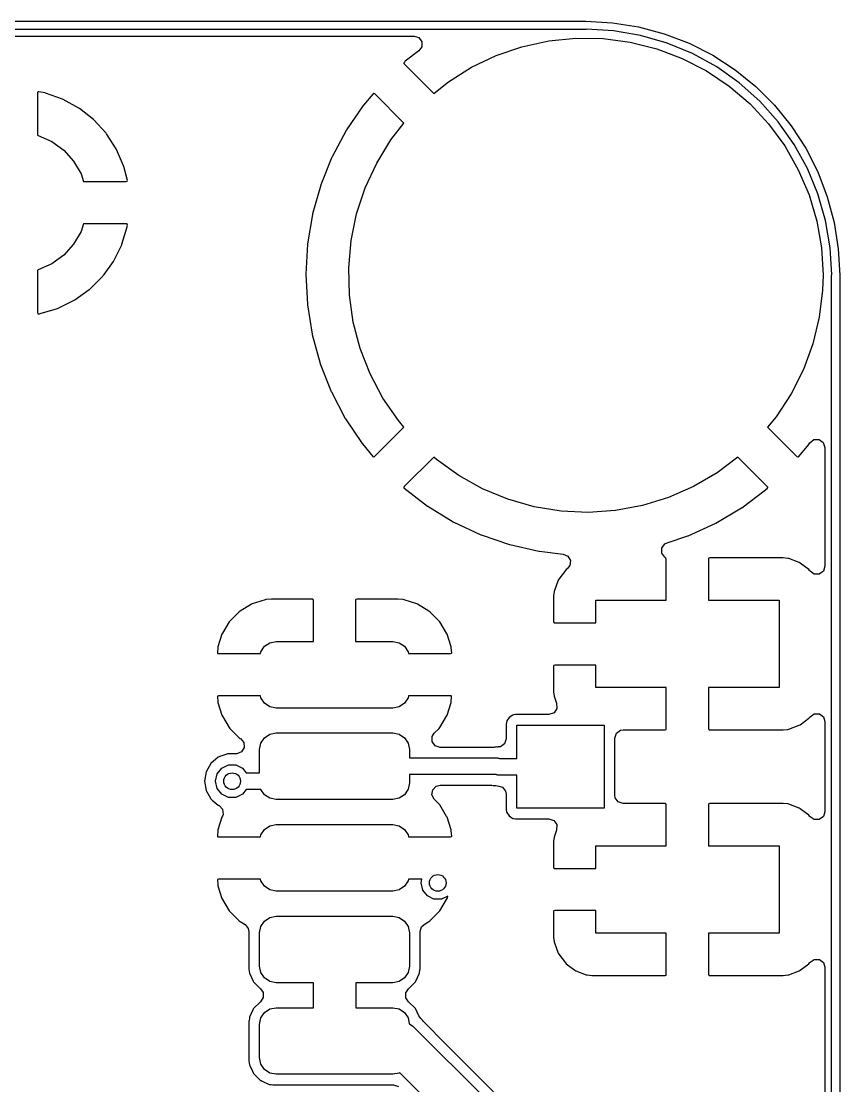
# Model space of a CAD drawing. Extents: x 3.59 to 5.68, y -3.55 to -1.66.
# Drawn here: x 5.289 to 5.676, y -2.16 to -1.656 of the extents above; entities that cross this region are included whole.
import ezdxf

# ---------------------------------------------------------------- set-up
doc = ezdxf.new("R2010")
doc.units = 0
doc.header["$MEASUREMENT"] = 0
doc.layers.add('BLACK', color=7, linetype='CONTINUOUS')

msp = doc.modelspace()

# ---------------------------------------------------------------- linework, layer by layer
at = {"layer": 'BLACK', "linetype": 'CONTINUOUS'}
for p, q in [((3.70556, -1.65635), (5.55596, -1.65635)), ((5.55596, -1.66029), (3.70556, -1.66029)), ((5.55596, -1.65635), (5.56851, -1.65701)), ((5.55635, -1.66013), (5.55596, -1.66029)), ((5.56898, -1.66084), (5.55635, -1.66013)), ((5.56851, -1.65701), (5.58092, -1.65898)), ((5.58184, -1.66302), (5.56898, -1.66084)), ((5.58092, -1.65898), (5.59307, -1.66223)), ((3.78682, -1.66334), (5.47471, -1.66334)), ((5.47471, -1.66334), (5.477, -1.66408)), ((5.477, -1.66408), (5.47841, -1.66603)), ((5.47841, -1.66603), (5.47841, -1.66844)), ((5.52578, -1.66836), (5.5384, -1.66561)), ((5.5384, -1.66561), (5.55126, -1.66433)), ((5.55126, -1.66433), (5.56417, -1.66453)), ((5.56417, -1.66453), (5.57698, -1.66622)), ((5.59438, -1.66663), (5.58184, -1.66302)), ((5.59307, -1.66223), (5.6048, -1.66673)), ((5.47706, -1.67035), (5.47058, -1.67524)), ((5.47841, -1.66844), (5.47706, -1.67035)), ((5.51356, -1.67255), (5.52578, -1.66836)), ((5.57698, -1.66622), (5.58951, -1.66936)), ((5.58951, -1.66936), (5.60159, -1.67393)), ((5.60643, -1.67162), (5.59438, -1.66663)), ((5.6048, -1.66673), (5.616, -1.67244)), ((5.47016, -1.67562), (5.46991, -1.67608)), ((5.46991, -1.67608), (5.46993, -1.67626)), ((5.47042, -1.67538), (5.47016, -1.67562)), ((5.47058, -1.67524), (5.47042, -1.67538)), ((5.5019, -1.67811), (5.51356, -1.67255)), ((5.60159, -1.67393), (5.61307, -1.67985)), ((5.61785, -1.67793), (5.60643, -1.67162)), ((5.616, -1.67244), (5.62654, -1.67928)), ((5.46993, -1.67626), (5.46995, -1.67628)), ((5.46995, -1.67628), (5.48412, -1.69045)), ((5.49096, -1.68497), (5.5019, -1.67811)), ((5.61307, -1.67985), (5.6238, -1.68706)), ((5.62849, -1.68548), (5.61785, -1.67793)), ((5.62654, -1.67928), (5.63631, -1.68719)), ((5.48412, -1.69045), (5.49096, -1.68497)), ((5.63821, -1.69418), (5.62849, -1.68548)), ((5.29672, -1.6898), (5.29665, -1.69008)), ((5.29665, -1.69008), (5.29665, -1.71023)), ((5.29674, -1.68978), (5.29672, -1.6898)), ((5.29726, -1.68971), (5.29674, -1.68978)), ((5.3002, -1.69023), (5.29726, -1.68971)), ((5.3005, -1.69032), (5.3002, -1.69023)), ((5.30849, -1.69314), (5.3005, -1.69032)), ((5.45542, -1.69058), (5.45085, -1.69594)), ((5.45551, -1.69051), (5.45542, -1.69058)), ((5.45564, -1.69049), (5.45551, -1.69051)), ((5.45611, -1.69072), (5.45564, -1.69049)), ((5.46995, -1.70457), (5.45611, -1.69072)), ((5.6238, -1.68706), (5.63362, -1.69545)), ((5.63631, -1.68719), (5.6452, -1.69608)), ((5.30878, -1.69327), (5.30849, -1.69314)), ((5.3162, -1.69737), (5.30878, -1.69327)), ((5.45072, -1.6961), (5.44277, -1.70776)), ((5.45085, -1.69594), (5.45072, -1.6961)), ((5.63362, -1.69545), (5.64241, -1.70491)), ((5.64691, -1.7039), (5.63821, -1.69418)), ((5.6452, -1.69608), (5.65311, -1.70585)), ((5.31646, -1.69754), (5.3162, -1.69737)), ((5.32311, -1.7028), (5.31646, -1.69754)), ((5.32335, -1.70301), (5.32311, -1.7028)), ((5.32905, -1.70928), (5.32335, -1.70301)), ((5.46382, -1.7124), (5.46995, -1.70457)), ((5.64241, -1.70491), (5.65006, -1.71532)), ((5.65445, -1.71454), (5.64691, -1.7039)), ((5.65311, -1.70585), (5.65995, -1.71639)), ((5.29665, -1.71023), (5.29699, -1.7103)), ((5.29699, -1.7103), (5.30338, -1.71315)), ((5.32924, -1.70953), (5.32905, -1.70928)), ((5.33384, -1.71664), (5.32924, -1.70953)), ((5.44266, -1.70794), (5.43601, -1.72039)), ((5.44277, -1.70776), (5.44266, -1.70794)), ((5.30338, -1.71315), (5.30904, -1.71726)), ((5.45707, -1.72341), (5.46382, -1.7124)), ((5.65006, -1.71532), (5.65646, -1.72654)), ((5.66076, -1.72596), (5.65445, -1.71454)), ((5.65995, -1.71639), (5.66566, -1.72759)), ((5.30904, -1.71726), (5.31372, -1.72246)), ((5.33399, -1.71693), (5.33384, -1.71664)), ((5.33737, -1.72469), (5.33399, -1.71693)), ((5.43592, -1.72058), (5.43066, -1.73367)), ((5.43601, -1.72039), (5.43592, -1.72058)), ((5.31372, -1.72246), (5.31722, -1.72852)), ((5.33747, -1.725), (5.33737, -1.72469)), ((5.33913, -1.7316), (5.33747, -1.725)), ((5.45163, -1.73513), (5.45707, -1.72341)), ((5.65646, -1.72654), (5.66153, -1.73843)), ((5.66576, -1.73801), (5.66076, -1.72596)), ((5.31722, -1.72852), (5.31839, -1.73213)), ((5.33912, -1.73198), (5.33913, -1.7316)), ((5.66566, -1.72759), (5.67016, -1.73932)), ((5.31839, -1.73213), (5.33865, -1.73213)), ((5.33865, -1.73213), (5.33912, -1.73198)), ((5.43059, -1.73387), (5.42677, -1.74745)), ((5.43066, -1.73367), (5.43059, -1.73387)), ((5.44758, -1.74739), (5.45163, -1.73513)), ((5.66153, -1.73843), (5.6652, -1.75081)), ((5.66937, -1.75055), (5.66576, -1.73801)), ((5.67016, -1.73932), (5.67341, -1.75146)), ((5.42673, -1.74765), (5.4244, -1.76157)), ((5.42677, -1.74745), (5.42673, -1.74765)), ((5.44496, -1.76004), (5.44758, -1.74739)), ((5.6652, -1.75081), (5.66742, -1.76354)), ((5.67155, -1.76341), (5.66937, -1.75055)), ((5.67341, -1.75146), (5.67538, -1.76388)), ((5.31722, -1.75574), (5.31372, -1.7618)), ((5.31839, -1.75213), (5.31722, -1.75574)), ((5.33883, -1.75213), (5.31839, -1.75213)), ((5.33658, -1.76173), (5.33904, -1.75362)), ((5.33903, -1.75218), (5.33883, -1.75213)), ((5.33909, -1.75223), (5.33903, -1.75218)), ((5.33904, -1.75362), (5.33911, -1.75331)), ((5.33918, -1.75274), (5.33909, -1.75223)), ((5.33911, -1.75331), (5.33918, -1.75274)), ((5.31372, -1.7618), (5.30904, -1.767)), ((5.33646, -1.76202), (5.33658, -1.76173)), ((5.42438, -1.76178), (5.42356, -1.77587)), ((5.4244, -1.76157), (5.42438, -1.76178)), ((5.44381, -1.77291), (5.44496, -1.76004)), ((5.33271, -1.76962), (5.33646, -1.76202)), ((5.66742, -1.76354), (5.66816, -1.77643)), ((5.67226, -1.77604), (5.67155, -1.76341)), ((5.67538, -1.76388), (5.67604, -1.77643)), ((5.30338, -1.77111), (5.29699, -1.77396)), ((5.30904, -1.767), (5.30338, -1.77111)), ((5.3281, -1.77608), (5.33254, -1.76989)), ((5.33254, -1.76989), (5.33271, -1.76962)), ((5.29699, -1.77396), (5.29665, -1.77403)), ((5.29665, -1.77403), (5.29665, -1.79414)), ((5.32739, -1.77701), (5.3276, -1.77677)), ((5.3276, -1.77677), (5.3281, -1.77608)), ((5.42356, -1.77587), (5.42356, -1.77608)), ((5.42356, -1.77608), (5.42428, -1.79017)), ((5.44415, -1.78582), (5.44381, -1.77291)), ((5.66816, -1.77643), (5.66794, -1.78348)), ((5.6721, -1.77643), (5.67226, -1.77604)), ((5.6721, -3.42997), (5.6721, -1.77643)), ((5.67604, -1.77643), (5.67604, -1.77643)), ((5.67604, -1.77643), (5.67604, -3.42997)), ((5.32139, -1.78299), (5.32739, -1.77701)), ((5.31425, -1.78812), (5.32115, -1.7832)), ((5.32115, -1.7832), (5.32139, -1.78299)), ((5.44597, -1.79861), (5.44415, -1.78582)), ((5.66794, -1.78348), (5.66639, -1.7963)), ((5.30607, -1.79213), (5.30637, -1.79201)), ((5.30637, -1.79201), (5.31398, -1.78828)), ((5.31398, -1.78828), (5.31425, -1.78812)), ((5.42428, -1.79017), (5.4243, -1.79038)), ((5.4243, -1.79038), (5.42653, -1.80431)), ((5.29665, -1.79414), (5.29681, -1.79464)), ((5.29681, -1.79464), (5.29687, -1.79468)), ((5.29687, -1.79468), (5.29708, -1.7947)), ((5.29708, -1.7947), (5.29765, -1.79463)), ((5.29765, -1.79463), (5.29796, -1.79456)), ((5.29796, -1.79456), (5.30607, -1.79213)), ((5.66639, -1.7963), (5.66337, -1.80886)), ((5.44924, -1.81111), (5.44597, -1.79861)), ((5.42653, -1.80431), (5.42658, -1.80451)), ((5.42658, -1.80451), (5.4303, -1.81812)), ((5.45394, -1.82314), (5.44924, -1.81111)), ((5.66337, -1.80886), (5.65893, -1.82099)), ((5.4303, -1.81812), (5.43037, -1.81832)), ((5.43037, -1.81832), (5.43554, -1.83145)), ((5.65893, -1.82099), (5.65313, -1.83254)), ((5.45998, -1.83456), (5.45394, -1.82314)), ((5.43554, -1.83145), (5.43562, -1.83164)), ((5.43562, -1.83164), (5.44218, -1.84413)), ((5.4673, -1.8452), (5.45998, -1.83456)), ((5.65313, -1.83254), (5.64604, -1.84333)), ((5.44218, -1.84413), (5.44229, -1.84431)), ((5.44229, -1.84431), (5.45016, -1.85603)), ((5.46997, -1.84827), (5.4673, -1.8452)), ((5.64604, -1.84333), (5.64192, -1.84825)), ((5.45594, -1.86231), (5.46997, -1.84827)), ((5.64192, -1.84825), (5.65581, -1.86214)), ((5.45016, -1.85603), (5.45029, -1.85619)), ((5.45029, -1.85619), (5.45527, -1.86211)), ((5.65649, -1.86229), (5.66079, -1.8573)), ((5.66079, -1.8573), (5.66092, -1.85713)), ((5.66092, -1.85713), (5.66194, -1.85564)), ((5.66194, -1.85564), (5.66385, -1.85417)), ((5.66385, -1.85417), (5.66626, -1.85411)), ((5.66626, -1.85411), (5.66824, -1.85547)), ((5.66824, -1.85547), (5.66905, -1.85785)), ((5.45527, -1.86211), (5.45571, -1.86239)), ((5.45571, -1.86239), (5.45583, -1.86238)), ((5.45583, -1.86238), (5.45594, -1.86231)), ((5.48406, -1.86247), (5.47012, -1.87641)), ((5.48534, -1.86363), (5.48406, -1.86247)), ((5.65581, -1.86214), (5.65627, -1.86238)), ((5.65627, -1.86238), (5.6564, -1.86236)), ((5.6564, -1.86236), (5.65649, -1.86229)), ((5.66905, -1.85785), (5.66905, -1.91403)), ((5.49583, -1.87117), (5.48534, -1.86363)), ((5.62789, -1.86251), (5.61805, -1.86989)), ((5.64195, -1.87656), (5.62789, -1.86251)), ((5.50712, -1.87745), (5.49583, -1.87117)), ((5.61805, -1.86989), (5.6069, -1.87641)), ((5.47012, -1.87641), (5.46988, -1.87688)), ((5.46988, -1.87688), (5.4699, -1.87704)), ((5.4699, -1.87704), (5.48107, -1.88561)), ((5.51906, -1.8824), (5.50712, -1.87745)), ((5.6069, -1.87641), (5.59507, -1.8816)), ((5.64114, -1.87778), (5.64173, -1.87723)), ((5.64173, -1.87723), (5.64199, -1.87677)), ((5.64197, -1.8766), (5.64195, -1.87656)), ((5.64199, -1.87677), (5.64197, -1.8766)), ((5.53148, -1.88594), (5.51906, -1.8824)), ((5.59507, -1.8816), (5.58272, -1.8854)), ((5.62969, -1.88639), (5.64098, -1.87792)), ((5.64098, -1.87792), (5.64114, -1.87778)), ((5.48107, -1.88561), (5.48125, -1.88573)), ((5.48125, -1.88573), (5.4933, -1.89306)), ((5.54423, -1.88802), (5.53148, -1.88594)), ((5.58272, -1.8854), (5.57002, -1.88775)), ((5.61739, -1.89371), (5.62952, -1.88651)), ((5.62952, -1.88651), (5.62969, -1.88639)), ((5.55713, -1.88863), (5.54423, -1.88802)), ((5.57002, -1.88775), (5.55713, -1.88863)), ((5.4933, -1.89306), (5.49349, -1.89316)), ((5.49349, -1.89316), (5.50626, -1.89915)), ((5.60436, -1.89966), (5.6172, -1.89381)), ((5.6172, -1.89381), (5.61739, -1.89371)), ((5.50626, -1.89915), (5.50646, -1.89923)), ((5.50646, -1.89923), (5.51981, -1.9038)), ((5.59438, -1.90297), (5.60417, -1.89974)), ((5.60417, -1.89974), (5.60436, -1.89966)), ((5.51981, -1.9038), (5.52001, -1.90385)), ((5.52001, -1.90385), (5.53377, -1.90695)), ((5.53377, -1.90695), (5.53398, -1.90699)), ((5.53398, -1.90699), (5.5453, -1.90828)), ((5.59189, -1.90547), (5.59331, -1.90352)), ((5.59189, -1.90788), (5.59189, -1.90547)), ((5.59331, -1.90352), (5.59438, -1.90297)), ((5.5453, -1.90828), (5.54749, -1.90928)), ((5.54749, -1.90928), (5.54868, -1.91138)), ((5.54868, -1.91138), (5.54841, -1.91377)), ((5.59331, -1.90983), (5.59189, -1.90788)), ((5.59388, -1.91024), (5.59331, -1.90983)), ((5.59404, -1.91074), (5.59388, -1.91024)), ((5.59404, -1.93012), (5.59404, -1.91074)), ((5.61416, -1.91028), (5.61404, -1.91045)), ((5.61404, -1.91045), (5.61404, -1.93012)), ((5.61466, -1.91012), (5.61416, -1.91028)), ((5.64913, -1.91012), (5.61466, -1.91012)), ((5.64934, -1.91013), (5.64913, -1.91012)), ((5.65144, -1.91036), (5.64934, -1.91013)), ((5.65191, -1.91047), (5.65144, -1.91036)), ((5.65679, -1.9123), (5.65191, -1.91047)), ((5.65727, -1.91257), (5.65679, -1.9123)), ((5.66141, -1.91567), (5.65727, -1.91257)), ((5.54628, -1.91606), (5.54318, -1.9202)), ((5.54667, -1.91567), (5.54628, -1.91606)), ((5.5472, -1.91527), (5.54667, -1.91567)), ((5.54841, -1.91377), (5.5472, -1.91527)), ((5.6618, -1.91606), (5.66141, -1.91567)), ((5.66203, -1.91637), (5.6618, -1.91606)), ((5.66395, -1.91774), (5.66203, -1.91637)), ((5.66636, -1.91774), (5.66395, -1.91774)), ((5.6683, -1.91632), (5.66636, -1.91774)), ((5.66905, -1.91403), (5.6683, -1.91632)), ((5.54291, -1.92068), (5.54108, -1.92555)), ((5.54318, -1.9202), (5.54291, -1.92068)), ((5.54097, -1.92603), (5.54074, -1.92812)), ((5.54108, -1.92555), (5.54097, -1.92603)), ((5.3978, -1.93201), (5.39243, -1.93527)), ((5.39822, -1.93182), (5.3978, -1.93201)), ((5.40424, -1.92994), (5.39822, -1.93182)), ((5.40464, -1.92986), (5.40424, -1.92994)), ((5.40723, -1.92962), (5.40464, -1.92986)), ((5.40741, -1.92961), (5.40723, -1.92962)), ((5.42679, -1.92961), (5.40741, -1.92961)), ((5.42695, -1.92973), (5.42679, -1.92961)), ((5.42711, -1.93023), (5.42695, -1.92973)), ((5.42711, -1.94961), (5.42711, -1.93023)), ((5.44723, -1.92977), (5.44711, -1.92993)), ((5.44711, -1.92993), (5.44711, -1.94961)), ((5.44773, -1.92961), (5.44723, -1.92977)), ((5.46681, -1.92961), (5.44773, -1.92961)), ((5.46699, -1.92962), (5.46681, -1.92961)), ((5.46958, -1.92986), (5.46699, -1.92962)), ((5.46998, -1.92994), (5.46958, -1.92986)), ((5.476, -1.93182), (5.46998, -1.92994)), ((5.47643, -1.93201), (5.476, -1.93182)), ((5.48179, -1.93527), (5.47643, -1.93201)), ((5.54074, -1.92812), (5.54073, -1.92833)), ((5.54073, -1.92833), (5.54073, -1.94017)), ((5.56073, -1.94079), (5.56073, -1.93012)), ((5.56073, -1.93012), (5.59404, -1.93012)), ((5.61404, -1.93012), (5.64735, -1.93012)), ((5.64735, -1.93012), (5.64735, -1.97146)), ((5.39206, -1.93555), (5.38762, -1.93999)), ((5.39243, -1.93527), (5.39206, -1.93555)), ((5.48216, -1.93555), (5.48179, -1.93527)), ((5.4866, -1.93999), (5.48216, -1.93555)), ((5.38733, -1.94036), (5.38408, -1.94573)), ((5.38762, -1.93999), (5.38733, -1.94036)), ((5.48689, -1.94036), (5.4866, -1.93999)), ((5.49014, -1.94573), (5.48689, -1.94036)), ((5.54073, -1.94017), (5.54089, -1.94067)), ((5.54089, -1.94067), (5.54106, -1.94079)), ((5.54106, -1.94079), (5.56073, -1.94079)), ((5.38389, -1.94615), (5.382, -1.95217)), ((5.38408, -1.94573), (5.38389, -1.94615)), ((5.49033, -1.94615), (5.49014, -1.94573)), ((5.49222, -1.95217), (5.49033, -1.94615)), ((5.38192, -1.95257), (5.38171, -1.95485)), ((5.382, -1.95217), (5.38192, -1.95257)), ((5.40228, -1.95447), (5.40398, -1.95192)), ((5.40398, -1.95192), (5.40654, -1.95021)), ((5.40654, -1.95021), (5.40955, -1.94961)), ((5.40955, -1.94961), (5.42711, -1.94961)), ((5.44711, -1.94961), (5.46467, -1.94961)), ((5.46467, -1.94961), (5.46768, -1.95021)), ((5.46768, -1.95021), (5.47024, -1.95192)), ((5.47024, -1.95192), (5.47194, -1.95447)), ((5.4923, -1.95257), (5.49222, -1.95217)), ((5.49253, -1.95506), (5.4923, -1.95257)), ((5.38171, -1.95485), (5.38184, -1.95524)), ((5.38184, -1.95524), (5.382, -1.95536)), ((5.382, -1.95536), (5.4021, -1.95536)), ((5.4021, -1.95536), (5.40228, -1.95447)), ((5.47194, -1.95447), (5.47212, -1.95536)), ((5.47212, -1.95536), (5.49193, -1.95536)), ((5.49193, -1.95536), (5.49243, -1.9552)), ((5.49243, -1.9552), (5.49253, -1.95506)), ((5.54085, -1.96095), (5.54073, -1.96112)), ((5.54073, -1.96112), (5.54073, -1.97325)), ((5.54135, -1.96079), (5.54085, -1.96095)), ((5.56073, -1.96079), (5.54135, -1.96079)), ((5.56073, -1.97146), (5.56073, -1.96079)), ((5.59404, -1.97146), (5.56073, -1.97146)), ((5.59404, -1.99114), (5.59404, -1.97146)), ((5.64735, -1.97146), (5.61404, -1.97146)), ((5.61404, -1.97146), (5.61404, -1.99084)), ((5.3818, -1.97552), (5.3817, -1.97566)), ((5.3817, -1.97566), (5.38192, -1.97814)), ((5.38229, -1.97536), (5.3818, -1.97552)), ((5.38192, -1.97814), (5.382, -1.97855)), ((5.4021, -1.97536), (5.38229, -1.97536)), ((5.40228, -1.97625), (5.4021, -1.97536)), ((5.40398, -1.9788), (5.40228, -1.97625)), ((5.47194, -1.97625), (5.47024, -1.9788)), ((5.47212, -1.97536), (5.47194, -1.97625)), ((5.49222, -1.97536), (5.47212, -1.97536)), ((5.49238, -1.97548), (5.49222, -1.97536)), ((5.49222, -1.97855), (5.4923, -1.97814)), ((5.4923, -1.97814), (5.49251, -1.97586)), ((5.49251, -1.97586), (5.49238, -1.97548)), ((5.54073, -1.97325), (5.54074, -1.97346)), ((5.54074, -1.97346), (5.54097, -1.97556)), ((5.54097, -1.97556), (5.54108, -1.97603)), ((5.54108, -1.97603), (5.54216, -1.97889)), ((5.382, -1.97855), (5.38389, -1.98456)), ((5.40654, -1.98051), (5.40398, -1.9788)), ((5.40955, -1.98111), (5.40654, -1.98051)), ((5.46467, -1.98111), (5.40955, -1.98111)), ((5.46768, -1.98051), (5.46467, -1.98111)), ((5.47024, -1.9788), (5.46768, -1.98051)), ((5.49033, -1.98456), (5.49222, -1.97855)), ((5.54226, -1.9813), (5.54094, -1.98331)), ((5.54216, -1.97889), (5.54226, -1.9813)), ((5.38389, -1.98456), (5.38408, -1.98499)), ((5.38408, -1.98499), (5.38733, -1.99036)), ((5.48689, -1.99036), (5.49014, -1.98499)), ((5.49014, -1.98499), (5.49033, -1.98456)), ((5.5186, -1.98722), (5.51831, -1.98868)), ((5.51971, -1.98556), (5.5186, -1.98722)), ((5.52137, -1.98445), (5.51971, -1.98556)), ((5.52175, -1.98437), (5.52137, -1.98445)), ((5.52265, -1.98419), (5.52175, -1.98437)), ((5.52284, -1.98416), (5.52265, -1.98419)), ((5.52265, -1.98419), (5.52265, -1.98419)), ((5.53851, -1.98416), (5.52284, -1.98416)), ((5.54094, -1.98331), (5.53851, -1.98416)), ((5.65727, -1.98902), (5.66141, -1.98591)), ((5.66141, -1.98591), (5.6618, -1.98553)), ((5.6618, -1.98553), (5.66203, -1.98522)), ((5.66203, -1.98522), (5.664, -1.98383)), ((5.664, -1.98383), (5.66641, -1.98387)), ((5.66641, -1.98387), (5.66834, -1.98531)), ((5.66834, -1.98531), (5.66905, -1.98755)), ((5.66905, -1.98755), (5.66905, -2.03017)), ((5.38733, -1.99036), (5.38762, -1.99072)), ((5.38762, -1.99072), (5.39206, -1.99516)), ((5.40654, -1.99352), (5.40955, -1.99292)), ((5.40955, -1.99292), (5.46467, -1.99292)), ((5.46467, -1.99292), (5.46768, -1.99352)), ((5.48332, -1.99461), (5.48427, -1.99305)), ((5.48427, -1.99305), (5.4866, -1.99072)), ((5.4866, -1.99072), (5.48689, -1.99036)), ((5.51831, -1.98868), (5.51831, -1.99568)), ((5.52333, -2.00493), (5.52333, -1.98918)), ((5.52333, -1.98918), (5.56467, -1.98918)), ((5.56467, -1.98918), (5.56467, -2.02855)), ((5.56969, -1.99536), (5.57043, -1.99307)), ((5.57043, -1.99307), (5.57238, -1.99165)), ((5.57238, -1.99165), (5.57359, -1.99146)), ((5.57359, -1.99146), (5.59342, -1.99146)), ((5.59342, -1.99146), (5.59392, -1.9913)), ((5.59392, -1.9913), (5.59404, -1.99114)), ((5.61404, -1.99084), (5.6142, -1.99134)), ((5.6142, -1.99134), (5.61436, -1.99146)), ((5.61436, -1.99146), (5.64913, -1.99146)), ((5.64913, -1.99146), (5.64934, -1.99145)), ((5.64934, -1.99145), (5.65144, -1.99122)), ((5.65144, -1.99122), (5.65191, -1.99111)), ((5.65191, -1.99111), (5.65679, -1.98928)), ((5.65679, -1.98928), (5.65727, -1.98902)), ((5.39206, -1.99516), (5.39243, -1.99545)), ((5.39243, -1.99545), (5.39265, -1.99559)), ((5.39265, -1.99559), (5.39423, -1.99741)), ((5.39423, -1.99741), (5.39443, -1.99981)), ((5.40168, -2.00079), (5.40228, -1.99778)), ((5.40228, -1.99778), (5.40398, -1.99522)), ((5.40398, -1.99522), (5.40654, -1.99352)), ((5.46768, -1.99352), (5.47024, -1.99522)), ((5.47024, -1.99522), (5.47194, -1.99778)), ((5.47194, -1.99778), (5.47254, -2.00079)), ((5.48332, -1.99702), (5.48332, -1.99461)), ((5.48473, -1.99896), (5.48332, -1.99702)), ((5.51757, -1.99797), (5.51562, -1.99939)), ((5.51831, -1.99568), (5.51757, -1.99797)), ((5.56969, -2.02237), (5.56969, -1.99536)), ((5.38611, -2.00294), (5.38332, -2.00395)), ((5.38643, -2.00282), (5.38611, -2.00294)), ((5.38611, -2.00294), (5.38611, -2.00294)), ((5.39063, -2.00282), (5.38643, -2.00282)), ((5.39096, -2.00281), (5.39063, -2.00282)), ((5.39318, -2.00187), (5.39096, -2.00281)), ((5.39443, -1.99981), (5.39318, -2.00187)), ((5.40168, -2.01178), (5.40168, -2.00079)), ((5.47254, -2.00079), (5.47254, -2.00473)), ((5.48702, -1.99971), (5.48473, -1.99896)), ((5.51252, -1.99971), (5.48702, -1.99971)), ((5.51301, -1.99964), (5.51252, -1.99971)), ((5.51334, -1.99963), (5.51301, -1.99964)), ((5.51373, -1.99952), (5.51334, -1.99963)), ((5.51414, -1.99959), (5.51373, -1.99952)), ((5.51455, -1.99956), (5.51414, -1.99959)), ((5.51562, -1.99939), (5.51454, -1.99947)), ((5.51454, -1.99947), (5.51455, -1.99956)), ((5.37867, -2.0073), (5.3764, -2.01123)), ((5.38215, -2.00437), (5.37867, -2.0073)), ((5.38332, -2.00395), (5.38215, -2.00437)), ((5.3838, -2.00955), (5.38696, -2.00803)), ((5.38696, -2.00803), (5.39046, -2.00804)), ((5.39046, -2.00804), (5.39361, -2.00956)), ((5.47254, -2.00473), (5.51421, -2.00473)), ((5.51421, -2.00473), (5.51451, -2.00483)), ((5.51451, -2.00483), (5.51483, -2.00478)), ((5.51483, -2.00478), (5.51512, -2.00493)), ((5.51512, -2.00493), (5.52333, -2.00493)), ((5.3764, -2.01123), (5.37561, -2.01571)), ((5.38083, -2.0157), (5.38161, -2.01229)), ((5.38161, -2.01229), (5.3838, -2.00955)), ((5.39361, -2.00956), (5.39538, -2.01178)), ((5.39538, -2.01178), (5.40168, -2.01178)), ((5.5135, -2.0126), (5.47254, -2.0126)), ((5.47254, -2.0126), (5.47254, -2.01654)), ((5.51379, -2.01275), (5.5135, -2.0126)), ((5.51411, -2.0127), (5.51379, -2.01275)), ((5.51441, -2.0128), (5.51411, -2.0127)), ((5.52333, -2.0128), (5.51441, -2.0128)), ((5.52333, -2.02855), (5.52333, -2.0128)), ((5.37561, -2.01571), (5.3764, -2.02019)), ((5.3816, -2.01911), (5.38083, -2.0157)), ((5.47254, -2.01654), (5.47194, -2.01955)), ((5.48355, -2.01975), (5.48525, -2.01805)), ((5.48525, -2.01805), (5.48702, -2.01762)), ((5.48702, -2.01762), (5.51158, -2.01762)), ((5.51158, -2.01762), (5.51221, -2.01769)), ((5.51221, -2.01769), (5.51251, -2.01782)), ((5.51251, -2.01782), (5.5134, -2.01782)), ((5.5134, -2.01782), (5.51401, -2.01787)), ((5.51401, -2.01787), (5.51489, -2.01801)), ((5.51489, -2.01801), (5.51487, -2.01813)), ((5.51487, -2.01813), (5.51654, -2.01858)), ((5.3764, -2.02019), (5.37657, -2.02049)), ((5.37657, -2.02049), (5.37657, -2.02049)), ((5.37657, -2.02049), (5.37785, -2.0227)), ((5.37785, -2.0227), (5.37867, -2.02413)), ((5.38378, -2.02186), (5.3816, -2.01911)), ((5.38693, -2.02338), (5.38378, -2.02186)), ((5.39043, -2.02339), (5.38693, -2.02338)), ((5.39359, -2.02188), (5.39043, -2.02339)), ((5.39538, -2.01965), (5.39359, -2.02188)), ((5.40234, -2.01965), (5.39538, -2.01965)), ((5.40398, -2.02211), (5.40234, -2.01965)), ((5.40654, -2.02381), (5.40398, -2.02211)), ((5.47024, -2.02211), (5.46768, -2.02381)), ((5.47194, -2.01955), (5.47024, -2.02211)), ((5.48317, -2.02213), (5.48355, -2.01975)), ((5.48427, -2.02428), (5.48317, -2.02213)), ((5.51654, -2.01858), (5.51805, -2.02045)), ((5.51805, -2.02045), (5.51831, -2.02185)), ((5.51831, -2.02185), (5.51831, -2.02904)), ((5.56988, -2.02357), (5.56969, -2.02237)), ((5.37867, -2.02413), (5.37893, -2.02435)), ((5.37893, -2.02435), (5.37932, -2.02467)), ((5.37932, -2.02467), (5.38215, -2.02705)), ((5.38215, -2.02705), (5.38247, -2.02717)), ((5.38247, -2.02717), (5.38255, -2.02721)), ((5.38255, -2.02721), (5.38416, -2.029)), ((5.40955, -2.02441), (5.40654, -2.02381)), ((5.46467, -2.02441), (5.40955, -2.02441)), ((5.46768, -2.02381), (5.46467, -2.02441)), ((5.4866, -2.02661), (5.48427, -2.02428)), ((5.48689, -2.02697), (5.4866, -2.02661)), ((5.49014, -2.03234), (5.48689, -2.02697)), ((5.56467, -2.02855), (5.52333, -2.02855)), ((5.5713, -2.02552), (5.56988, -2.02357)), ((5.57359, -2.02626), (5.5713, -2.02552)), ((5.59371, -2.02626), (5.57359, -2.02626)), ((5.59388, -2.02638), (5.59371, -2.02626)), ((5.59404, -2.02688), (5.59388, -2.02638)), ((5.59404, -2.04626), (5.59404, -2.02688)), ((5.61416, -2.02643), (5.61404, -2.02659)), ((5.61404, -2.02659), (5.61404, -2.04626)), ((5.61466, -2.02626), (5.61416, -2.02643)), ((5.64913, -2.02626), (5.61466, -2.02626)), ((5.64934, -2.02628), (5.64913, -2.02626)), ((5.65144, -2.0265), (5.64934, -2.02628)), ((5.65191, -2.02662), (5.65144, -2.0265)), ((5.65679, -2.02844), (5.65191, -2.02662)), ((5.65727, -2.02871), (5.65679, -2.02844)), ((5.38389, -2.03277), (5.382, -2.03878)), ((5.38415, -2.03219), (5.38389, -2.03277)), ((5.38441, -2.0314), (5.38415, -2.03219)), ((5.38416, -2.029), (5.38441, -2.0314)), ((5.49033, -2.03277), (5.49014, -2.03234)), ((5.49222, -2.03878), (5.49033, -2.03277)), ((5.51831, -2.02904), (5.51835, -2.02923)), ((5.51835, -2.02923), (5.51835, -2.02923)), ((5.51835, -2.02923), (5.5185, -2.02998)), ((5.5185, -2.02998), (5.5186, -2.03051)), ((5.5186, -2.03051), (5.51971, -2.03217)), ((5.51971, -2.03217), (5.52137, -2.03328)), ((5.52137, -2.03328), (5.52175, -2.03335)), ((5.52175, -2.03335), (5.52265, -2.03353)), ((5.52265, -2.03353), (5.52265, -2.03353)), ((5.52265, -2.03353), (5.52284, -2.03357)), ((5.52284, -2.03357), (5.53851, -2.03357)), ((5.53851, -2.03357), (5.5408, -2.03431)), ((5.66141, -2.03181), (5.65727, -2.02871)), ((5.6618, -2.0322), (5.66141, -2.03181)), ((5.66203, -2.03251), (5.6618, -2.0322)), ((5.66395, -2.03388), (5.66203, -2.03251)), ((5.6683, -2.03246), (5.66636, -2.03388)), ((5.66905, -2.03017), (5.6683, -2.03246)), ((5.40228, -2.04109), (5.40398, -2.03853)), ((5.40398, -2.03853), (5.40654, -2.03682)), ((5.40654, -2.03682), (5.40955, -2.03622)), ((5.40955, -2.03622), (5.46467, -2.03622)), ((5.46467, -2.03622), (5.46768, -2.03682)), ((5.46768, -2.03682), (5.47024, -2.03853)), ((5.47024, -2.03853), (5.47194, -2.04109)), ((5.5408, -2.03431), (5.54221, -2.03626)), ((5.54221, -2.03626), (5.54216, -2.03883)), ((5.66636, -2.03388), (5.66395, -2.03388)), ((5.38192, -2.03919), (5.38171, -2.04147)), ((5.38171, -2.04147), (5.38184, -2.04185)), ((5.38184, -2.04185), (5.382, -2.04197)), ((5.382, -2.03878), (5.38192, -2.03919)), ((5.382, -2.04197), (5.4021, -2.04197)), ((5.4021, -2.04197), (5.40228, -2.04109)), ((5.47194, -2.04109), (5.47212, -2.04197)), ((5.47212, -2.04197), (5.49193, -2.04197)), ((5.49193, -2.04197), (5.49243, -2.04181)), ((5.4923, -2.03919), (5.49222, -2.03878)), ((5.49253, -2.04167), (5.4923, -2.03919)), ((5.49243, -2.04181), (5.49253, -2.04167)), ((5.54097, -2.04217), (5.54074, -2.04427)), ((5.54108, -2.0417), (5.54097, -2.04217)), ((5.54216, -2.03883), (5.54108, -2.0417)), ((5.54074, -2.04427), (5.54073, -2.04448)), ((5.54073, -2.04448), (5.54073, -2.05632)), ((5.56073, -2.05693), (5.56073, -2.04626)), ((5.56073, -2.04626), (5.59404, -2.04626)), ((5.61404, -2.04626), (5.64735, -2.04626)), ((5.64735, -2.04626), (5.64735, -2.0876)), ((5.54073, -2.05632), (5.54089, -2.05682)), ((5.54089, -2.05682), (5.54106, -2.05693)), ((5.54106, -2.05693), (5.56073, -2.05693)), ((5.3818, -2.06213), (5.3817, -2.06227)), ((5.3817, -2.06227), (5.38192, -2.06476)), ((5.38229, -2.06197), (5.3818, -2.06213)), ((5.4021, -2.06197), (5.38229, -2.06197)), ((5.40228, -2.06286), (5.4021, -2.06197)), ((5.40398, -2.06541), (5.40228, -2.06286)), ((5.47194, -2.06286), (5.47024, -2.06541)), ((5.47212, -2.06197), (5.47194, -2.06286)), ((5.47847, -2.06197), (5.47212, -2.06197)), ((5.47806, -2.06379), (5.47847, -2.06197)), ((5.47883, -2.06721), (5.47806, -2.06379)), ((5.38192, -2.06476), (5.382, -2.06516)), ((5.382, -2.06516), (5.38389, -2.07118)), ((5.40654, -2.06712), (5.40398, -2.06541)), ((5.40955, -2.06772), (5.40654, -2.06712)), ((5.46467, -2.06772), (5.40955, -2.06772)), ((5.46768, -2.06712), (5.46467, -2.06772)), ((5.47024, -2.06541), (5.46768, -2.06712)), ((5.48101, -2.06995), (5.47883, -2.06721)), ((5.38389, -2.07118), (5.38408, -2.0716)), ((5.38408, -2.0716), (5.38733, -2.07697)), ((5.48416, -2.07148), (5.48101, -2.06995)), ((5.48766, -2.07149), (5.48416, -2.07148)), ((5.48689, -2.07697), (5.49014, -2.0716)), ((5.49069, -2.07004), (5.48766, -2.07149)), ((5.49014, -2.0716), (5.49033, -2.07118)), ((5.49033, -2.07118), (5.49069, -2.07004)), ((5.38733, -2.07697), (5.38762, -2.07734)), ((5.38762, -2.07734), (5.39206, -2.08178)), ((5.48216, -2.08178), (5.4866, -2.07734)), ((5.4866, -2.07734), (5.48689, -2.07697)), ((5.54085, -2.0771), (5.54073, -2.07726)), ((5.54073, -2.07726), (5.54073, -2.08939)), ((5.54135, -2.07693), (5.54085, -2.0771)), ((5.56073, -2.07693), (5.54135, -2.07693)), ((5.56073, -2.0876), (5.56073, -2.07693)), ((5.39206, -2.08178), (5.39243, -2.08206)), ((5.39243, -2.08206), (5.39478, -2.08349)), ((5.39478, -2.08349), (5.39635, -2.08531)), ((5.40228, -2.08439), (5.40398, -2.08184)), ((5.40398, -2.08184), (5.40654, -2.08013)), ((5.40654, -2.08013), (5.40955, -2.07953)), ((5.40955, -2.07953), (5.46467, -2.07953)), ((5.46467, -2.07953), (5.46768, -2.08013)), ((5.46768, -2.08013), (5.47024, -2.08184)), ((5.47024, -2.08184), (5.47194, -2.08439)), ((5.47831, -2.08453), (5.47944, -2.08349)), ((5.47944, -2.08349), (5.48179, -2.08206)), ((5.48179, -2.08206), (5.48216, -2.08178)), ((5.39635, -2.08531), (5.39666, -2.08682)), ((5.39666, -2.08682), (5.39666, -2.09581)), ((5.40168, -2.08741), (5.40228, -2.08439)), ((5.40168, -2.10315), (5.40168, -2.08741)), ((5.47194, -2.08439), (5.47254, -2.08741)), ((5.47254, -2.08741), (5.47254, -2.10315)), ((5.47756, -2.08682), (5.47831, -2.08453)), ((5.47756, -2.08939), (5.47756, -2.08682)), ((5.59404, -2.0876), (5.56073, -2.0876)), ((5.59404, -2.10728), (5.59404, -2.0876)), ((5.64735, -2.0876), (5.61404, -2.0876)), ((5.61404, -2.0876), (5.61404, -2.10698)), ((5.47756, -2.10466), (5.47756, -2.08939)), ((5.54073, -2.08939), (5.54074, -2.0896)), ((5.54074, -2.0896), (5.54097, -2.0917)), ((5.54097, -2.0917), (5.54108, -2.09217)), ((5.54108, -2.09217), (5.54291, -2.09705)), ((5.39666, -2.09581), (5.39666, -2.10466)), ((5.54291, -2.09705), (5.54318, -2.09753)), ((5.54318, -2.09753), (5.54628, -2.10167)), ((5.40228, -2.10617), (5.40168, -2.10315)), ((5.47254, -2.10315), (5.47194, -2.10617)), ((5.54628, -2.10167), (5.54667, -2.10206)), ((5.54667, -2.10206), (5.55081, -2.10516)), ((5.65727, -2.10516), (5.66141, -2.10206)), ((5.66141, -2.10206), (5.6618, -2.10167)), ((5.6618, -2.10167), (5.66203, -2.10136)), ((5.66203, -2.10136), (5.664, -2.09997)), ((5.664, -2.09997), (5.66641, -2.10001)), ((5.66641, -2.10001), (5.66834, -2.10145)), ((5.66834, -2.10145), (5.66905, -2.1037)), ((5.66905, -2.1037), (5.66905, -2.33697)), ((5.39666, -2.10466), (5.3969, -2.10654)), ((5.3969, -2.10654), (5.39703, -2.10681)), ((5.39703, -2.10681), (5.39703, -2.10681)), ((5.39703, -2.10681), (5.39863, -2.11024)), ((5.40398, -2.10872), (5.40228, -2.10617)), ((5.40654, -2.11043), (5.40398, -2.10872)), ((5.47024, -2.10872), (5.46768, -2.11043)), ((5.47194, -2.10617), (5.47024, -2.10872)), ((5.47559, -2.11024), (5.47719, -2.10681)), ((5.47719, -2.10681), (5.47732, -2.10654)), ((5.47719, -2.10681), (5.47719, -2.10681)), ((5.47732, -2.10654), (5.47754, -2.10484)), ((5.47754, -2.10484), (5.47755, -2.10479)), ((5.47755, -2.10479), (5.47756, -2.10466)), ((5.47755, -2.10479), (5.47755, -2.10479)), ((5.55081, -2.10516), (5.55129, -2.10542)), ((5.55129, -2.10542), (5.55616, -2.10725)), ((5.55616, -2.10725), (5.55664, -2.10736)), ((5.55664, -2.10736), (5.55873, -2.10759)), ((5.55873, -2.10759), (5.55894, -2.1076)), ((5.55894, -2.1076), (5.59342, -2.1076)), ((5.59342, -2.1076), (5.59392, -2.10744)), ((5.59392, -2.10744), (5.59404, -2.10728)), ((5.61404, -2.10698), (5.6142, -2.10748)), ((5.6142, -2.10748), (5.61436, -2.1076)), ((5.61436, -2.1076), (5.64913, -2.1076)), ((5.64913, -2.1076), (5.64934, -2.10759)), ((5.64934, -2.10759), (5.65144, -2.10736)), ((5.65144, -2.10736), (5.65191, -2.10725)), ((5.65191, -2.10725), (5.65679, -2.10542)), ((5.65679, -2.10542), (5.65727, -2.10516)), ((5.39863, -2.11024), (5.39883, -2.11066)), ((5.39883, -2.11066), (5.40204, -2.11388)), ((5.40204, -2.11388), (5.40206, -2.11389)), ((5.40206, -2.11389), (5.4034, -2.11566)), ((5.40955, -2.11103), (5.40654, -2.11043)), ((5.42713, -2.11103), (5.40955, -2.11103)), ((5.42713, -2.12284), (5.42713, -2.11103)), ((5.46467, -2.11103), (5.44713, -2.11103)), ((5.44713, -2.11103), (5.44713, -2.12284)), ((5.46768, -2.11043), (5.46467, -2.11103)), ((5.47078, -2.11579), (5.47217, -2.11388)), ((5.47217, -2.11388), (5.47218, -2.11388)), ((5.47218, -2.11388), (5.47539, -2.11066)), ((5.47539, -2.11066), (5.47559, -2.11024)), ((5.40344, -2.11807), (5.40205, -2.11998)), ((5.4034, -2.11566), (5.40344, -2.11807)), ((5.47082, -2.1182), (5.47078, -2.11579)), ((5.47216, -2.11998), (5.47082, -2.1182)), ((5.39868, -2.12351), (5.3977, -2.12563)), ((5.39883, -2.1232), (5.39868, -2.12351)), ((5.39868, -2.12351), (5.39868, -2.12351)), ((5.40204, -2.11999), (5.39883, -2.1232)), ((5.40205, -2.11998), (5.40204, -2.11999)), ((5.40398, -2.12514), (5.40654, -2.12344)), ((5.40654, -2.12344), (5.40955, -2.12284)), ((5.40955, -2.12284), (5.42713, -2.12284)), ((5.44713, -2.12284), (5.46467, -2.12284)), ((5.46467, -2.12284), (5.46768, -2.12344)), ((5.46768, -2.12344), (5.47024, -2.12514)), ((5.47218, -2.11999), (5.47216, -2.11998)), ((5.47539, -2.1232), (5.47218, -2.11999)), ((5.47622, -2.12497), (5.47539, -2.1232)), ((5.39667, -2.12908), (5.39666, -2.1292)), ((5.39666, -2.1292), (5.39666, -2.14797)), ((5.39685, -2.12776), (5.39667, -2.12908)), ((5.3969, -2.12732), (5.39685, -2.12776)), ((5.3977, -2.12563), (5.3969, -2.12732)), ((5.40168, -2.13071), (5.40228, -2.1277)), ((5.40228, -2.1277), (5.40398, -2.12514)), ((5.47024, -2.12514), (5.47194, -2.1277)), ((5.47194, -2.1277), (5.47247, -2.13036)), ((5.47705, -2.12675), (5.47622, -2.12497)), ((5.47794, -2.12788), (5.47705, -2.12675)), ((5.47792, -2.1279), (5.47794, -2.12788)), ((5.47814, -2.12814), (5.47792, -2.1279)), ((5.47839, -2.12834), (5.47814, -2.12814)), ((5.47856, -2.12861), (5.47839, -2.12834)), ((5.47866, -2.12875), (5.47856, -2.12861)), ((5.47917, -2.12939), (5.47866, -2.12875)), ((5.40168, -2.14646), (5.40168, -2.13071)), ((5.47247, -2.13036), (5.47264, -2.13048)), ((5.47264, -2.13048), (5.4742, -2.13152)), ((5.4742, -2.13152), (5.4742, -2.13152)), ((5.4742, -2.13152), (5.4742, -2.13152)), ((5.4742, -2.13152), (5.50908, -2.16641)), ((5.49013, -2.14035), (5.47917, -2.12939)), ((5.51235, -2.16258), (5.49013, -2.14035)), ((5.39666, -2.14797), (5.3969, -2.14985)), ((5.40228, -2.14947), (5.40168, -2.14646)), ((5.3969, -2.14985), (5.39703, -2.15012)), ((5.39703, -2.15012), (5.39703, -2.15012)), ((5.39703, -2.15012), (5.39833, -2.15291)), ((5.39833, -2.15291), (5.39883, -2.15397)), ((5.39883, -2.15397), (5.40204, -2.15719)), ((5.40398, -2.15203), (5.40228, -2.14947)), ((5.40654, -2.15374), (5.40398, -2.15203)), ((5.40955, -2.15433), (5.40654, -2.15374)), ((5.46467, -2.15433), (5.40955, -2.15433)), ((5.46768, -2.15374), (5.46467, -2.15433)), ((5.46795, -2.15356), (5.46768, -2.15374)), ((5.49201, -2.17762), (5.46795, -2.15356)), ((5.40204, -2.15719), (5.40235, -2.15733)), ((5.40235, -2.15733), (5.40235, -2.15733)), ((5.40235, -2.15733), (5.40282, -2.15755)), ((5.40282, -2.15755), (5.40616, -2.15911)), ((5.40616, -2.15911), (5.4071, -2.15923)), ((5.4071, -2.15923), (5.40791, -2.15934)), ((5.40791, -2.15934), (5.40791, -2.15934)), ((5.40791, -2.15934), (5.40804, -2.15935)), ((5.40804, -2.15935), (5.41387, -2.15935)), ((5.41387, -2.15935), (5.46503, -2.15935)), ((5.46503, -2.15935), (5.46733, -2.1601))]:
    msp.add_line(p, q, dxfattribs=at)
at = {"layer": 'BLACK'}
for centre in [(5.3887, -2.01571), (5.48593, -2.06381)]:
    msp.add_circle(centre, 0.00394, dxfattribs=at)

doc.saveas('drawing.dxf')
